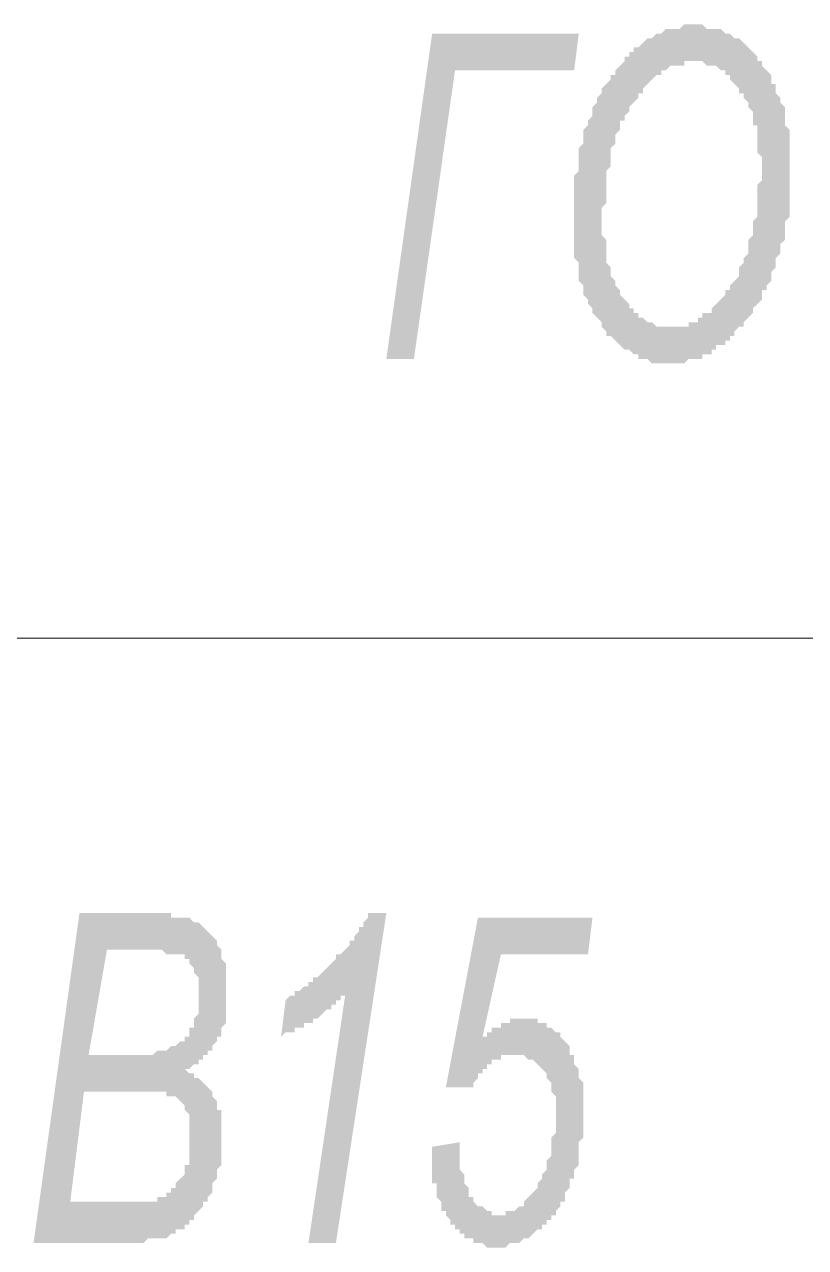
# Model space of a CAD drawing. Header units: millimetres. Extents: x 1372 to 666090, y 1285 to 31551.
# Drawn here: x 532254 to 532965, y 23645 to 24759 of the extents above; entities that cross this region are included whole.
import ezdxf

# ---------------------------------------------------------------- set-up
doc = ezdxf.new("R2010")
doc.units = ezdxf.units.MM
doc.layers.add('PDF _0', color=7, linetype='Continuous')
doc.layers.add('PDF _75-АЗ Штамп', color=7, linetype='Continuous')

msp = doc.modelspace()

# ---------------------------------------------------------------- hatches: boundary and pattern name
at = {"layer": 'PDF _75-АЗ Штамп', "transparency": 33554559}
h = msp.add_hatch(color=256, dxfattribs=at)
h.paths.add_polyline_path([(532754.6, 24579.3), (532754.6, 24583.5), (532754.6, 24587.7), (532754.6, 24591.8), (532754.6, 24596), (532754.6, 24600.2), (532754.6, 24604.4), (532754.6, 24608.5), (532754.6, 24612.7), (532754.6, 24616.9), (532754.6, 24621), (532758.8, 24625.2), (532758.8, 24629.4), (532758.8, 24633.6), (532758.8, 24637.7), (532758.8, 24641.9), (532758.8, 24646.1), (532763, 24650.2), (532763, 24654.4), (532763, 24658.6), (532763, 24662.8), (532767.2, 24666.9), (532767.2, 24666.9), (532767.2, 24671.1), (532771.3, 24675.3), (532771.3, 24679.4), (532771.3, 24683.6), (532771.3, 24683.6), (532775.5, 24687.8), (532775.5, 24691.9), (532779.7, 24696.1), (532779.7, 24696.1), (532779.7, 24700.3), (532783.8, 24704.5), (532783.8, 24704.5), (532788, 24708.6), (532788, 24712.8), (532792.2, 24712.8), (532792.2, 24717), (532796.4, 24721.1), (532796.4, 24721.1), (532800.5, 24725.3), (532800.5, 24729.5), (532804.7, 24729.5), (532804.7, 24733.7), (532808.9, 24733.7), (532808.9, 24737.8), (532813, 24737.8), (532817.2, 24742), (532817.2, 24742), (532821.4, 24746.2), (532821.4, 24746.2), (532825.6, 24746.2), (532829.7, 24750.3), (532829.7, 24750.3), (532833.9, 24750.3), (532833.9, 24750.3), (532838.1, 24754.5), (532842.2, 24754.5), (532842.2, 24754.5), (532846.4, 24754.5), (532850.6, 24754.5), (532850.6, 24754.5), (532854.8, 24758.7), (532858.9, 24758.7), (532858.9, 24758.7), (532863.1, 24758.7), (532863.1, 24758.7), (532867.3, 24758.7), (532871.4, 24758.7), (532871.4, 24758.7), (532875.6, 24754.5), (532879.8, 24754.5), (532879.8, 24754.5), (532883.9, 24754.5), (532888.1, 24754.5), (532888.1, 24754.5), (532892.3, 24750.3), (532896.5, 24750.3), (532896.5, 24750.3), (532900.6, 24746.2), (532904.8, 24746.2), (532904.8, 24746.2), (532909, 24742), (532909, 24742), (532913.1, 24737.8), (532913.1, 24737.8), (532917.3, 24733.7), (532917.3, 24733.7), (532921.5, 24729.5), (532921.5, 24725.3), (532925.7, 24725.3), (532925.7, 24721.1), (532929.8, 24717), (532929.8, 24717), (532934, 24712.8), (532934, 24708.6), (532934, 24704.5), (532938.2, 24704.5), (532938.2, 24700.3), (532938.2, 24696.1), (532942.3, 24691.9), (532942.3, 24691.9), (532942.3, 24687.8), (532946.5, 24683.6), (532946.5, 24679.4), (532946.5, 24675.3), (532946.5, 24671.1), (532946.5, 24666.9), (532950.7, 24662.8), (532950.7, 24658.6), (532950.7, 24654.4), (532950.7, 24650.2), (532950.7, 24646.1), (532950.7, 24641.9), (532950.7, 24637.7), (532950.7, 24633.6), (532950.7, 24629.4), (532950.7, 24625.2), (532950.7, 24625.2), (532950.7, 24621), (532950.7, 24616.9), (532950.7, 24612.7), (532950.7, 24608.5), (532950.7, 24604.4), (532950.7, 24600.2), (532950.7, 24596), (532950.7, 24591.8), (532950.7, 24587.7), (532950.7, 24583.5), (532946.5, 24579.3), (532946.5, 24575.2), (532946.5, 24571), (532946.5, 24566.8), (532946.5, 24562.6), (532942.3, 24558.5), (532942.3, 24554.3), (532942.3, 24550.1), (532942.3, 24550.1), (532938.2, 24546), (532938.2, 24541.8), (532938.2, 24541.8), (532938.2, 24537.6), (532934, 24533.4), (532934, 24529.3), (532934, 24525.1), (532929.8, 24520.9), (532929.8, 24516.8), (532925.7, 24516.8), (532925.7, 24512.6), (532925.7, 24508.4), (532921.5, 24504.2), (532921.5, 24504.2), (532917.3, 24500.1), (532917.3, 24495.9), (532917.3, 24495.9), (532913.1, 24491.7), (532913.1, 24491.7), (532909, 24487.6), (532909, 24483.4), (532904.8, 24483.4), (532900.6, 24479.2), (532900.6, 24475), (532896.5, 24475), (532896.5, 24470.9), (532892.3, 24470.9), (532892.3, 24466.7), (532888.1, 24466.7), (532883.9, 24466.7), (532883.9, 24462.5), (532879.8, 24462.5), (532879.8, 24458.4), (532875.6, 24458.4), (532871.4, 24458.4), (532871.4, 24454.2), (532867.3, 24454.2), (532863.1, 24454.2), (532863.1, 24454.2), (532858.9, 24454.2), (532854.8, 24450), (532854.8, 24450), (532850.6, 24450), (532846.4, 24450), (532846.4, 24450), (532842.2, 24450), (532842.2, 24450), (532838.1, 24450), (532833.9, 24450), (532833.9, 24450), (532829.7, 24450), (532825.6, 24450), (532821.4, 24454.2), (532821.4, 24454.2), (532817.2, 24454.2), (532813, 24454.2), (532813, 24458.4), (532808.9, 24458.4), (532808.9, 24458.4), (532804.7, 24462.5), (532800.5, 24462.5), (532800.5, 24462.5), (532796.4, 24466.7), (532796.4, 24466.7), (532792.2, 24470.9), (532792.2, 24470.9), (532788, 24475), (532783.8, 24475), (532783.8, 24479.2), (532779.7, 24483.4), (532779.7, 24483.4), (532779.7, 24487.6), (532775.5, 24491.7), (532775.5, 24491.7), (532771.3, 24495.9), (532771.3, 24500.1), (532767.2, 24504.2), (532767.2, 24508.4), (532767.2, 24508.4), (532763, 24512.6), (532763, 24516.8), (532763, 24516.8), (532763, 24520.9), (532758.8, 24525.1), (532758.8, 24529.3), (532758.8, 24533.4), (532758.8, 24537.6), (532758.8, 24541.8), (532754.6, 24546), (532754.6, 24550.1), (532754.6, 24554.3), (532754.6, 24558.5), (532754.6, 24562.6), (532754.6, 24566.8), (532754.6, 24571), (532754.6, 24575.2), (532754.6, 24579.3), (532754.6, 24579.3)], flags=0)
h.paths.add_polyline_path([(532779.7, 24579.3), (532779.7, 24575.2), (532779.7, 24571), (532779.7, 24566.8), (532783.8, 24562.6), (532783.8, 24558.5), (532783.8, 24554.3), (532783.8, 24550.1), (532783.8, 24546), (532783.8, 24541.8), (532788, 24537.6), (532788, 24533.4), (532788, 24529.3), (532788, 24529.3), (532792.2, 24525.1), (532792.2, 24520.9), (532792.2, 24520.9), (532796.4, 24516.8), (532796.4, 24512.6), (532800.5, 24508.4), (532800.5, 24508.4), (532804.7, 24504.2), (532804.7, 24500.1), (532808.9, 24500.1), (532808.9, 24495.9), (532813, 24495.9), (532813, 24491.7), (532817.2, 24491.7), (532817.2, 24491.7), (532821.4, 24487.6), (532825.6, 24487.6), (532825.6, 24487.6), (532829.7, 24483.4), (532833.9, 24483.4), (532833.9, 24483.4), (532838.1, 24483.4), (532842.2, 24483.4), (532842.2, 24483.4), (532846.4, 24483.4), (532850.6, 24483.4), (532850.6, 24483.4), (532854.8, 24483.4), (532858.9, 24483.4), (532858.9, 24487.6), (532863.1, 24487.6), (532867.3, 24487.6), (532867.3, 24491.7), (532871.4, 24491.7), (532871.4, 24491.7), (532871.4, 24495.9), (532875.6, 24495.9), (532879.8, 24495.9), (532879.8, 24500.1), (532883.9, 24504.2), (532883.9, 24504.2), (532888.1, 24508.4), (532888.1, 24508.4), (532892.3, 24512.6), (532892.3, 24516.8), (532896.5, 24516.8), (532896.5, 24520.9), (532900.6, 24525.1), (532900.6, 24525.1), (532904.8, 24529.3), (532904.8, 24533.4), (532904.8, 24537.6), (532909, 24541.8), (532909, 24541.8), (532909, 24546), (532913.1, 24550.1), (532913.1, 24554.3), (532913.1, 24558.5), (532913.1, 24562.6), (532917.3, 24566.8), (532917.3, 24571), (532917.3, 24571), (532917.3, 24575.2), (532917.3, 24579.3), (532921.5, 24583.5), (532921.5, 24587.7), (532921.5, 24591.8), (532921.5, 24596), (532921.5, 24600.2), (532921.5, 24604.4), (532921.5, 24608.5), (532921.5, 24612.7), (532925.7, 24616.9), (532925.7, 24621), (532925.7, 24625.2), (532925.7, 24625.2), (532925.7, 24633.6), (532925.7, 24637.7), (532921.5, 24641.9), (532921.5, 24646.1), (532921.5, 24650.2), (532921.5, 24654.4), (532921.5, 24658.6), (532921.5, 24662.8), (532921.5, 24666.9), (532917.3, 24666.9), (532917.3, 24671.1), (532917.3, 24675.3), (532917.3, 24679.4), (532913.1, 24683.6), (532913.1, 24687.8), (532913.1, 24687.8), (532909, 24691.9), (532909, 24696.1), (532904.8, 24696.1), (532904.8, 24700.3), (532900.6, 24704.5), (532900.6, 24704.5), (532896.5, 24708.6), (532896.5, 24712.8), (532892.3, 24712.8), (532892.3, 24717), (532888.1, 24717), (532888.1, 24717), (532883.9, 24721.1), (532879.8, 24721.1), (532879.8, 24721.1), (532875.6, 24721.1), (532871.4, 24725.3), (532871.4, 24725.3), (532867.3, 24725.3), (532863.1, 24725.3), (532863.1, 24725.3), (532858.9, 24725.3), (532858.9, 24725.3), (532854.8, 24725.3), (532854.8, 24721.1), (532850.6, 24721.1), (532846.4, 24721.1), (532846.4, 24721.1), (532842.2, 24721.1), (532838.1, 24717), (532838.1, 24717), (532833.9, 24717), (532833.9, 24712.8), (532829.7, 24712.8), (532825.6, 24708.6), (532825.6, 24708.6), (532821.4, 24704.5), (532821.4, 24704.5), (532817.2, 24700.3), (532817.2, 24696.1), (532813, 24696.1), (532813, 24691.9), (532808.9, 24687.8), (532808.9, 24687.8), (532804.7, 24683.6), (532804.7, 24683.6), (532804.7, 24679.4), (532800.5, 24675.3), (532800.5, 24671.1), (532796.4, 24671.1), (532796.4, 24666.9), (532796.4, 24662.8), (532792.2, 24658.6), (532792.2, 24658.6), (532792.2, 24654.4), (532792.2, 24650.2), (532788, 24646.1), (532788, 24641.9), (532788, 24637.7), (532788, 24633.6), (532788, 24629.4), (532783.8, 24625.2), (532783.8, 24625.2), (532783.8, 24621), (532783.8, 24616.9), (532783.8, 24612.7), (532783.8, 24608.5), (532783.8, 24604.4), (532783.8, 24596), (532779.7, 24591.8), (532779.7, 24587.7), (532779.7, 24583.5), (532779.7, 24579.3), (532779.7, 24579.3)], flags=0)
for points in [[(532625.3, 24750.3), (532758.8, 24750.3), (532754.6, 24717), (532646.2, 24717), (532608.7, 24454.2), (532583.6, 24454.2)], [(532512.7, 23649.2), (532546.1, 23874.4), (532541.9, 23874.4), (532541.9, 23870.2), (532537.7, 23870.2), (532537.7, 23866.1), (532533.6, 23866.1), (532533.6, 23861.9), (532529.4, 23861.9), (532529.4, 23861.9), (532525.2, 23857.7), (532525.2, 23857.7), (532521.1, 23853.5), (532516.9, 23853.5), (532516.9, 23849.4), (532512.7, 23849.4), (532508.5, 23849.4), (532508.5, 23845.2), (532504.4, 23845.2), (532500.2, 23845.2), (532500.2, 23841), (532496, 23841), (532491.9, 23841), (532487.7, 23836.9), (532487.7, 23836.9), (532491.9, 23870.2), (532491.9, 23870.2), (532496, 23874.4), (532500.2, 23874.4), (532500.2, 23878.6), (532504.4, 23878.6), (532504.4, 23878.6), (532508.5, 23882.7), (532512.7, 23882.7), (532512.7, 23886.9), (532516.9, 23886.9), (532516.9, 23891.1), (532521.1, 23891.1), (532525.2, 23895.3), (532525.2, 23895.3), (532529.4, 23899.4), (532533.6, 23903.6), (532533.6, 23903.6), (532537.7, 23907.8), (532537.7, 23911.9), (532541.9, 23911.9), (532546.1, 23916.1), (532546.1, 23916.1), (532550.3, 23920.3), (532550.3, 23924.5), (532554.4, 23924.5), (532554.4, 23928.6), (532554.4, 23928.6), (532554.4, 23928.6), (532558.6, 23932.8), (532558.6, 23937), (532562.8, 23937), (532562.8, 23941.1), (532566.9, 23945.3), (532566.9, 23949.5), (532566.9, 23949.5), (532583.6, 23949.5), (532537.7, 23649.2)], [(532625.3, 23736.7), (532650.4, 23740.9), (532650.4, 23732.6), (532650.4, 23732.6), (532650.4, 23728.4), (532650.4, 23724.2), (532650.4, 23724.2), (532650.4, 23720.1), (532650.4, 23715.9), (532654.5, 23711.7), (532654.5, 23707.6), (532654.5, 23703.4), (532658.7, 23699.2), (532658.7, 23695), (532658.7, 23690.9), (532662.9, 23690.9), (532662.9, 23686.7), (532667, 23682.5), (532667, 23682.5), (532671.2, 23682.5), (532675.4, 23678.4), (532675.4, 23678.4), (532679.6, 23678.4), (532679.6, 23674.2), (532683.7, 23674.2), (532683.7, 23674.2), (532687.9, 23674.2), (532692.1, 23674.2), (532692.1, 23678.4), (532696.2, 23678.4), (532700.4, 23678.4), (532700.4, 23678.4), (532704.6, 23682.5), (532708.8, 23682.5), (532708.8, 23686.7), (532708.8, 23686.7), (532712.9, 23690.9), (532712.9, 23690.9), (532717.1, 23695), (532717.1, 23695), (532721.3, 23699.2), (532721.3, 23703.4), (532725.4, 23707.6), (532725.4, 23711.7), (532725.4, 23711.7), (532729.6, 23715.9), (532729.6, 23720.1), (532729.6, 23720.1), (532729.6, 23724.2), (532733.8, 23728.4), (532733.8, 23732.6), (532733.8, 23736.7), (532733.8, 23740.9), (532733.8, 23745.1), (532738, 23749.3), (532738, 23753.4), (532738, 23757.6), (532738, 23761.8), (532738, 23765.9), (532738, 23765.9), (532738, 23770.1), (532738, 23774.3), (532738, 23778.5), (532738, 23782.6), (532733.8, 23786.8), (532733.8, 23791), (532733.8, 23795.1), (532729.6, 23799.3), (532729.6, 23799.3), (532729.6, 23803.5), (532725.4, 23807.7), (532725.4, 23807.7), (532721.3, 23811.8), (532721.3, 23811.8), (532717.1, 23816), (532717.1, 23816), (532712.9, 23816), (532708.8, 23820.2), (532708.8, 23820.2), (532704.6, 23820.2), (532700.4, 23820.2), (532700.4, 23820.2), (532696.2, 23820.2), (532696.2, 23820.2), (532692.1, 23820.2), (532687.9, 23820.2), (532687.9, 23816), (532683.7, 23816), (532679.6, 23816), (532679.6, 23811.8), (532675.4, 23811.8), (532675.4, 23807.7), (532671.2, 23807.7), (532671.2, 23803.5), (532667, 23803.5), (532667, 23799.3), (532662.9, 23795.1), (532662.9, 23791), (532658.7, 23791), (532637.8, 23791), (532667, 23945.3), (532771.3, 23945.3), (532767.2, 23911.9), (532687.9, 23911.9), (532671.2, 23836.9), (532675.4, 23836.9), (532675.4, 23841), (532679.6, 23841), (532679.6, 23845.2), (532683.7, 23845.2), (532687.9, 23845.2), (532687.9, 23849.4), (532687.9, 23849.4), (532692.1, 23849.4), (532696.2, 23849.4), (532696.2, 23853.5), (532700.4, 23853.5), (532704.6, 23853.5), (532704.6, 23853.5), (532708.8, 23853.5), (532712.9, 23853.5), (532712.9, 23853.5), (532717.1, 23853.5), (532721.3, 23853.5), (532721.3, 23849.4), (532725.4, 23849.4), (532729.6, 23849.4), (532729.6, 23845.2), (532733.8, 23845.2), (532733.8, 23845.2), (532738, 23841), (532742.1, 23841), (532742.1, 23836.9), (532746.3, 23832.7), (532746.3, 23832.7), (532746.3, 23832.7), (532750.5, 23828.5), (532750.5, 23824.3), (532750.5, 23820.2), (532754.6, 23820.2), (532754.6, 23816), (532754.6, 23811.8), (532758.8, 23807.7), (532758.8, 23803.5), (532758.8, 23803.5), (532758.8, 23799.3), (532763, 23795.1), (532763, 23791), (532763, 23786.8), (532763, 23782.6), (532763, 23778.5), (532763, 23770.1), (532763, 23770.1), (532763, 23765.9), (532763, 23761.8), (532763, 23757.6), (532763, 23753.4), (532763, 23749.3), (532763, 23745.1), (532758.8, 23740.9), (532758.8, 23736.7), (532758.8, 23732.6), (532758.8, 23728.4), (532758.8, 23724.2), (532758.8, 23720.1), (532754.6, 23715.9), (532754.6, 23711.7), (532754.6, 23707.6), (532750.5, 23707.6), (532750.5, 23703.4), (532750.5, 23699.2), (532746.3, 23695), (532746.3, 23690.9), (532746.3, 23686.7), (532742.1, 23686.7), (532742.1, 23682.5), (532738, 23678.4), (532738, 23674.2), (532733.8, 23674.2), (532733.8, 23670), (532729.6, 23670), (532729.6, 23665.8), (532725.4, 23665.8), (532725.4, 23661.7), (532721.3, 23661.7), (532717.1, 23657.5), (532717.1, 23657.5), (532712.9, 23653.3), (532708.8, 23653.3), (532708.8, 23653.3), (532704.6, 23649.2), (532700.4, 23649.2), (532700.4, 23649.2), (532696.2, 23649.2), (532692.1, 23645), (532692.1, 23645), (532687.9, 23645), (532683.7, 23645), (532683.7, 23645), (532679.6, 23645), (532679.6, 23645), (532675.4, 23645), (532671.2, 23649.2), (532667, 23649.2), (532667, 23649.2), (532662.9, 23649.2), (532662.9, 23653.3), (532658.7, 23653.3), (532654.5, 23653.3), (532654.5, 23657.5), (532650.4, 23657.5), (532650.4, 23661.7), (532646.2, 23661.7), (532646.2, 23665.8), (532642, 23665.8), (532642, 23670), (532637.8, 23674.2), (532637.8, 23678.4), (532633.7, 23678.4), (532633.7, 23682.5), (532633.7, 23686.7), (532629.5, 23690.9), (532629.5, 23695), (532629.5, 23699.2), (532629.5, 23703.4), (532625.3, 23703.4), (532625.3, 23707.6), (532625.3, 23711.7), (532625.3, 23715.9), (532625.3, 23720.1), (532625.3, 23724.2), (532625.3, 23728.4), (532625.3, 23728.4), (532625.3, 23732.6), (532625.3, 23736.7)]]:
    msp.add_hatch(color=256, dxfattribs=at).paths.add_polyline_path(points)
h = msp.add_hatch(color=256, dxfattribs=at)
h.paths.add_polyline_path([(532262.4, 23649.2), (532304.2, 23949.5), (532370.9, 23949.5), (532375.1, 23949.5), (532375.1, 23949.5), (532379.2, 23949.5), (532383.4, 23949.5), (532387.6, 23949.5), (532387.6, 23945.3), (532391.7, 23945.3), (532391.7, 23945.3), (532395.9, 23945.3), (532395.9, 23945.3), (532400.1, 23945.3), (532400.1, 23945.3), (532404.3, 23945.3), (532408.4, 23941.1), (532408.4, 23941.1), (532412.6, 23941.1), (532416.8, 23937), (532416.8, 23937), (532420.9, 23932.8), (532420.9, 23932.8), (532425.1, 23928.6), (532425.1, 23928.6), (532429.3, 23924.5), (532429.3, 23920.3), (532433.5, 23916.1), (532433.5, 23911.9), (532433.5, 23911.9), (532433.5, 23907.8), (532437.6, 23903.6), (532437.6, 23899.4), (532437.6, 23895.3), (532437.6, 23891.1), (532437.6, 23886.9), (532437.6, 23882.7), (532437.6, 23878.6), (532437.6, 23878.6), (532437.6, 23874.4), (532437.6, 23870.2), (532437.6, 23866.1), (532437.6, 23861.9), (532437.6, 23857.7), (532437.6, 23853.5), (532437.6, 23849.4), (532433.5, 23845.2), (532433.5, 23841), (532433.5, 23836.9), (532429.3, 23836.9), (532429.3, 23832.7), (532429.3, 23832.7), (532425.1, 23828.5), (532425.1, 23824.3), (532420.9, 23824.3), (532420.9, 23820.2), (532416.8, 23820.2), (532416.8, 23816), (532412.6, 23816), (532412.6, 23811.8), (532408.4, 23811.8), (532404.3, 23807.7), (532404.3, 23807.7), (532400.1, 23807.7), (532404.3, 23803.5), (532408.4, 23803.5), (532408.4, 23799.3), (532412.6, 23799.3), (532416.8, 23795.1), (532416.8, 23795.1), (532420.9, 23791), (532420.9, 23791), (532425.1, 23786.8), (532425.1, 23782.6), (532425.1, 23782.6), (532429.3, 23778.5), (532429.3, 23774.3), (532429.3, 23770.1), (532433.5, 23770.1), (532433.5, 23765.9), (532433.5, 23761.8), (532433.5, 23757.6), (532433.5, 23753.4), (532433.5, 23749.3), (532433.5, 23745.1), (532433.5, 23740.9), (532433.5, 23736.7), (532433.5, 23732.6), (532433.5, 23728.4), (532433.5, 23724.2), (532433.5, 23720.1), (532429.3, 23715.9), (532429.3, 23711.7), (532429.3, 23711.7), (532429.3, 23707.6), (532425.1, 23703.4), (532425.1, 23699.2), (532425.1, 23699.2), (532425.1, 23695), (532420.9, 23690.9), (532420.9, 23686.7), (532416.8, 23686.7), (532416.8, 23682.5), (532412.6, 23678.4), (532412.6, 23678.4), (532408.4, 23674.2), (532408.4, 23670), (532404.3, 23670), (532404.3, 23665.8), (532400.1, 23665.8), (532400.1, 23661.7), (532395.9, 23661.7), (532391.7, 23661.7), (532391.7, 23657.5), (532387.6, 23657.5), (532387.6, 23657.5), (532383.4, 23653.3), (532379.2, 23653.3), (532379.2, 23653.3), (532375.1, 23653.3), (532370.9, 23653.3), (532366.7, 23653.3), (532366.7, 23653.3), (532362.6, 23649.2), (532362.6, 23649.2)], flags=0)
h.paths.add_polyline_path([(532312.5, 23820.2), (532358.4, 23820.2), (532358.4, 23820.2), (532362.6, 23820.2), (532366.7, 23820.2), (532370.9, 23820.2), (532375.1, 23824.3), (532375.1, 23824.3), (532379.2, 23824.3), (532383.4, 23824.3), (532383.4, 23824.3), (532387.6, 23828.5), (532391.7, 23828.5), (532391.7, 23828.5), (532395.9, 23832.7), (532395.9, 23832.7), (532400.1, 23832.7), (532400.1, 23836.9), (532404.3, 23836.9), (532404.3, 23841), (532404.3, 23845.2), (532408.4, 23845.2), (532408.4, 23849.4), (532408.4, 23853.5), (532412.6, 23857.7), (532412.6, 23861.9), (532412.6, 23866.1), (532412.6, 23870.2), (532412.6, 23874.4), (532412.6, 23874.4), (532412.6, 23878.6), (532412.6, 23882.7), (532412.6, 23886.9), (532412.6, 23891.1), (532408.4, 23895.3), (532408.4, 23895.3), (532408.4, 23899.4), (532404.3, 23903.6), (532404.3, 23907.8), (532400.1, 23907.8), (532400.1, 23911.9), (532400.1, 23911.9), (532395.9, 23911.9), (532395.9, 23911.9), (532391.7, 23911.9), (532391.7, 23911.9), (532387.6, 23911.9), (532383.4, 23911.9), (532379.2, 23916.1), (532375.1, 23916.1), (532370.9, 23916.1), (532370.9, 23916.1), (532329.2, 23916.1)], flags=0)
h.paths.add_polyline_path([(532295.8, 23686.7), (532341.7, 23686.7), (532345.9, 23686.7), (532350, 23686.7), (532354.2, 23686.7), (532358.4, 23686.7), (532358.4, 23686.7), (532362.6, 23686.7), (532362.6, 23686.7), (532366.7, 23686.7), (532366.7, 23686.7), (532370.9, 23686.7), (532375.1, 23686.7), (532375.1, 23690.9), (532379.2, 23690.9), (532383.4, 23690.9), (532383.4, 23695), (532387.6, 23695), (532387.6, 23699.2), (532391.7, 23699.2), (532391.7, 23703.4), (532395.9, 23707.6), (532395.9, 23707.6), (532400.1, 23711.7), (532400.1, 23715.9), (532400.1, 23720.1), (532404.3, 23720.1), (532404.3, 23724.2), (532404.3, 23728.4), (532404.3, 23732.6), (532404.3, 23736.7), (532404.3, 23740.9), (532404.3, 23745.1), (532404.3, 23749.3), (532404.3, 23753.4), (532404.3, 23757.6), (532404.3, 23761.8), (532404.3, 23765.9), (532400.1, 23770.1), (532400.1, 23770.1), (532400.1, 23774.3), (532395.9, 23778.5), (532395.9, 23778.5), (532395.9, 23778.5), (532391.7, 23782.6), (532391.7, 23782.6), (532387.6, 23782.6), (532383.4, 23782.6), (532383.4, 23786.8), (532379.2, 23786.8), (532375.1, 23786.8), (532370.9, 23786.8), (532370.9, 23786.8), (532366.7, 23786.8), (532362.6, 23786.8), (532308.3, 23786.8)], flags=0)

# ---------------------------------------------------------------- linework, layer by layer
at = {"layer": 'PDF _0', "lineweight": 18}
msp.add_lwpolyline([(541355.6, 24199.8), (523040, 24199.8)], close=True, dxfattribs=at)

doc.saveas('drawing.dxf')
